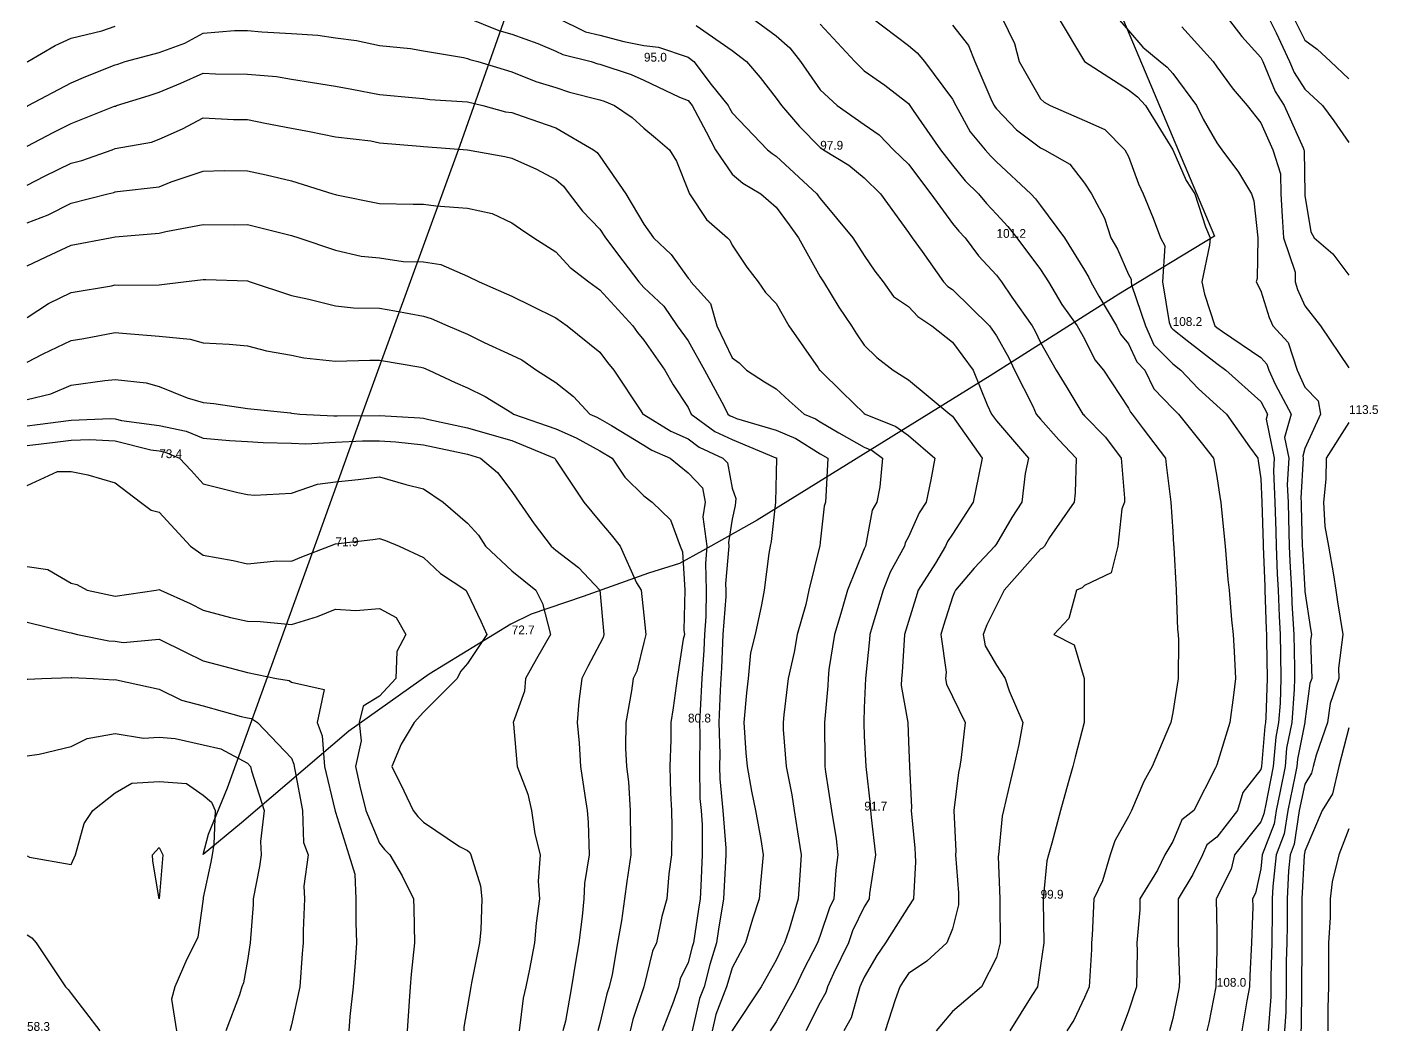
# Model space of a CAD drawing. Extents: x 0 to 153, y 0 to 186.
# Drawn here: x 0 to 153.3, y 0 to 113.9 of the extents above; entities that cross this region are included whole.
import ezdxf

# ---------------------------------------------------------------- set-up
doc = ezdxf.new("R2010")
doc.units = 0
for name, color, linetype in [('CONTOURS_MAJEURES', 3, 'CONTINUOUS'), ('CONTOURS_MINEURES', 8, 'CONTINUOUS'), ('PARCELLE', 4, 'CONTINUOUS'), ('POINTS_COTES', 7, 'CONTINUOUS')]:
    doc.layers.add(name, color=color, linetype=linetype)

msp = doc.modelspace()

# ---------------------------------------------------------------- linework, layer by layer
at = {"layer": 'CONTOURS_MAJEURES'}
for points in [[(82.155, 115.004), (85.001, 112.93), (86.548, 111.545), (87.751, 109.996), (90.002, 106.784), (91.909, 105), (95.002, 102.879), (96.698, 101.697), (98.325, 100.003), (100.003, 98.345), (102.541, 94.996), (105.004, 91.619), (105.743, 90.738), (106.437, 89.999), (107.958, 87.955), (110.004, 85.763), (110.578, 85.003), (111.726, 83.279), (114.066, 79.996), (114.404, 79.395), (115.005, 78.128), (116.793, 74.999), (117.999, 73.001), (119.808, 70.003), (119.896, 69.904), (119.995, 69.799), (122.359, 67.363), (124.141, 64.995), (124.528, 60.466), (124.515, 59.999), (124.236, 59.241), (123.765, 55.002), (123.001, 51.992), (119.995, 50.557), (119.725, 50.266), (119.087, 49.995), (118.213, 46.783), (116.513, 44.999), (118.816, 43.818), (119.944, 40.002), (119.959, 39.966), (119.959, 34.995), (118.934, 31.061), (118.666, 29.998), (118.148, 28.15), (117.25, 25.002), (116.3, 21.294), (115.909, 19.994), (115.718, 19.281), (115.295, 14.998), (115.282, 14.72), (115.359, 10.002), (115.005, 7.404), (114.668, 5.005), (114.005, 4.004), (111.514, -0.002)], [(117.008, 115.004), (119.995, 109.996), (124.995, 106.786), (125.989, 105.992), (126.899, 105), (129.996, 100.003), (131.511, 96.513), (132.496, 94.996), (133.735, 91.26), (134.247, 89.999), (134.168, 89.172), (133.297, 85.003), (133.608, 83.612), (134.786, 79.996), (134.997, 79.832), (135.632, 79.361), (139.997, 76.401), (140.668, 75.669), (140.89, 74.999), (141.606, 73.392), (143.443, 70.003), (142.675, 67.322), (143.167, 64.995), (142.995, 62.001), (143.084, 59.999), (143.142, 58.144), (143.22, 55.002), (143.284, 53.286), (143.482, 49.995), (143.529, 48.527), (143.76, 44.999), (143.813, 41.186), (143.831, 40.002), (143.792, 38.795), (143.504, 34.995), (142.922, 32.072), (142.749, 29.998), (142.192, 27.195), (141.726, 25.002), (141.502, 23.496), (140.164, 19.994), (139.997, 18.405), (139.381, 15.614), (139.067, 14.998), (139.083, 14.084), (138.923, 10.002), (138.733, 6.268), (138.704, 5.005), (138.416, 3.421), (137.846, -0.002)], [(143.716, 115.004), (144.998, 112.443), (146.394, 111.394), (147.884, 109.996), (149.999, 108.041)], [(0.001, 100.389), (3.031, 101.972), (5.001, 102.961), (9.927, 104.925), (10.002, 104.951), (10.043, 104.959), (10.153, 105), (13.86, 106.142), (15.003, 106.522), (17.436, 107.565), (20.003, 108.681), (21.378, 108.622), (25.004, 108.586), (28.3, 108.293), (30.005, 108.024), (32.378, 107.624), (35.005, 107.229), (36.871, 106.868), (39.995, 106.262), (44.108, 105.887), (44.996, 105.81), (45.693, 105.697), (49.996, 105.42), (51.731, 105), (54.307, 104.311), (54.997, 104.212), (56.182, 103.815), (59.998, 102.489), (64.29, 100.003), (64.675, 99.68), (64.998, 99.25), (67.943, 94.996), (69.999, 91.545), (71.086, 89.999), (73.105, 88.106), (75, 85.426), (75.226, 85.229), (75.322, 85.003), (77.534, 82.533), (78.253, 79.996), (80, 76.395), (80.808, 75.806), (81.632, 74.999), (83.673, 73.672), (85.001, 72.853), (86.482, 71.483), (88.197, 70.003), (89.468, 69.469), (90.002, 69.132), (92.126, 67.876), (95.002, 66.233), (95.883, 65.877), (97.086, 64.995), (96.752, 61.748), (96.41, 59.999), (95.913, 59.089), (95.135, 55.002), (95.087, 54.917), (95.002, 54.696), (93.085, 49.995), (92.358, 47.353), (91.635, 44.999), (90.997, 40.997), (90.892, 40.002), (90.859, 39.144), (90.47, 34.995), (90.511, 30.507), (90.534, 29.998), (90.601, 29.4), (91.279, 25.002), (91.813, 21.808), (92.01, 19.994), (91.76, 18.237), (91.558, 14.998), (91.046, 13.954), (90.002, 10.834), (89.702, 10.002), (88.092, 6.913), (87.203, 5.005), (85.001, 1.038), (84.308, -0.002)], [(0.001, 75.877), (1.819, 76.816), (5.001, 78.348), (6.433, 78.565), (10.002, 79.262), (10.835, 79.163), (15.003, 78.854), (18.519, 78.512), (20.003, 78.071), (22.939, 77.933), (25.004, 77.728), (27.192, 77.185), (30.005, 76.676), (31.401, 76.395), (35.005, 76.017), (38.883, 76.113), (39.995, 76.1), (44.674, 75.32), (44.996, 75.262), (45.588, 74.999), (48.571, 73.575), (49.996, 72.958), (51.976, 71.981), (54.997, 70.134), (55.189, 70.003), (59.998, 68.311), (62.298, 67.299), (64.998, 65.815), (66.405, 64.995), (67.829, 62.827), (69.999, 60.707), (70.921, 59.999), (72.999, 58), (74.117, 55.002), (74.369, 54.371), (74.651, 49.995), (74.538, 45.459), (74.585, 44.999), (74.46, 44.459), (73.774, 40.002), (73.326, 36.671), (73.054, 34.995), (73.034, 33.031), (72.946, 29.998), (73.019, 26.981), (73.13, 25.002), (73.148, 23.147), (73.133, 19.994), (72.81, 17.807), (72.612, 14.998), (72.015, 12.984), (71.418, 10.002), (70.961, 9.04), (69.999, 5.005), (68.723, 1.275), (68.423, -0.002)], [(0.001, 52.688), (2.368, 52.365), (5.001, 50.794), (5.665, 50.66), (6.831, 49.995), (10.002, 49.315), (14.645, 49.995), (15.003, 50.075), (15.129, 49.995), (18.511, 48.504), (20.003, 47.732), (23.108, 46.892), (25.004, 46.476), (26.464, 46.457), (30.005, 46.12), (32.974, 47.028), (35.005, 47.843), (37.305, 47.692), (39.995, 47.92), (41.901, 46.903), (42.995, 44.999), (41.956, 43.04), (41.83, 40.002), (39.995, 37.973), (38.157, 36.84), (37.702, 34.995), (37.931, 32.928), (37.256, 29.998), (37.782, 27.782), (38.454, 25.002), (39.995, 21.299), (40.578, 20.578), (41.169, 19.994), (42.579, 17.58), (43.853, 14.998), (43.9, 13.903), (43.954, 10.002), (43.58, 6.419), (43.475, 5.005), (43.365, 3.372), (43.137, -0.002)], [(14.233, 19.994), (15.003, 20.819), (15.398, 19.994), (15.003, 14.998), (14.258, 19.25), (14.233, 19.994)], [(0.001, 10.914), (0.56, 10.56), (1.045, 10.002), (3.066, 6.939), (4.356, 5.005), (4.677, 4.68), (5.001, 4.254), (8.271, -0.002)]]:
    msp.add_lwpolyline(points, dxfattribs=at)
at = {"layer": 'CONTOURS_MINEURES'}
for points in [[(60.076, 115.004), (63.383, 113.386), (64.998, 112.984), (67.728, 112.27), (69.999, 111.823), (71.65, 111.649), (75, 110.488), (75.661, 109.996), (77.614, 107.384), (79.57, 105), (79.72, 104.719), (80, 104.193), (84.008, 100.003), (84.551, 99.553), (85.001, 99.284), (89.602, 94.996), (89.771, 94.766), (90.002, 94.445), (93.695, 89.999), (95.002, 87.981), (96.206, 86.206), (97.14, 85.003), (98.336, 83.334), (100.003, 82.217), (101.074, 81.069), (102.673, 79.996), (105.004, 78.151), (107.342, 74.999), (108.954, 71.052), (109.433, 70.003), (110.004, 69.235), (113.617, 64.995), (113.273, 63.265), (112.895, 59.999), (111.729, 58.276), (110.004, 55.285), (109.83, 55.002), (107.481, 52.521), (105.335, 49.995), (105.225, 49.774), (105.004, 49.206), (103.997, 46.004), (103.681, 44.999), (104.282, 40.723), (104.222, 40.002), (104.343, 39.34), (105.004, 37.944), (106.437, 34.995), (106.011, 31.005), (105.832, 29.998), (105.675, 29.327), (105.17, 25.002), (105.4, 20.392), (105.366, 19.994), (105.679, 15.673), (105.705, 14.998), (105.708, 14.294), (105.004, 11.591), (104.367, 10.002), (102.099, 7.907), (100.003, 6.501), (99.396, 5.611), (99.045, 5.005), (98.517, 3.518), (97.357, -0.002)], [(82.155, 115.004), (85.001, 112.93), (86.548, 111.545), (87.751, 109.996), (90.002, 106.784), (91.909, 105), (95.002, 102.879), (96.698, 101.697), (98.325, 100.003), (100.003, 98.345), (102.541, 94.996), (105.004, 91.619), (105.743, 90.738), (106.437, 89.999), (107.958, 87.955), (110.004, 85.763), (110.578, 85.003), (111.726, 83.279), (114.066, 79.996), (114.404, 79.395), (115.005, 78.128), (116.793, 74.999), (117.999, 73.001), (119.808, 70.003), (119.896, 69.904), (119.995, 69.799), (122.359, 67.363), (124.141, 64.995), (124.528, 60.466), (124.515, 59.999), (124.236, 59.241), (123.765, 55.002), (123.001, 51.992), (119.995, 50.557), (119.725, 50.266), (119.087, 49.995), (118.213, 46.783), (116.513, 44.999), (118.816, 43.818), (119.944, 40.002), (119.959, 39.966), (119.959, 34.995), (118.934, 31.061), (118.666, 29.998), (118.148, 28.15), (117.25, 25.002), (116.3, 21.294), (115.909, 19.994), (115.718, 19.281), (115.295, 14.998), (115.282, 14.72), (115.359, 10.002), (115.005, 7.404), (114.668, 5.005), (114.005, 4.004), (111.514, -0.002)], [(95.821, 115.004), (100.003, 111.808), (100.996, 110.99), (101.824, 109.996), (105.004, 105.751), (105.375, 105), (107.026, 102.024), (108.735, 100.003), (109.306, 99.304), (110.004, 98.625), (113.89, 94.996), (114.427, 94.418), (115.005, 93.666), (117.727, 89.999), (119.995, 86.338), (120.495, 85.503), (120.716, 85.003), (121.627, 83.369), (123.61, 79.996), (124.065, 79.066), (124.995, 77.972), (125.913, 75.916), (126.817, 74.999), (127.838, 72.843), (129.996, 70.641), (130.306, 70.313), (130.648, 70.003), (133.24, 66.755), (134.638, 64.995), (134.997, 62.9), (135.385, 60.387), (135.442, 59.999), (135.494, 59.502), (135.942, 55.002), (136.241, 51.241), (136.403, 49.995), (136.664, 46.664), (136.852, 44.999), (136.957, 43.04), (137.105, 40.002), (136.89, 38.106), (136.48, 34.995), (134.997, 30.177), (134.946, 30.049), (134.927, 29.998), (134.863, 29.865), (132.398, 25.002), (131.03, 23.966), (129.996, 21.487), (129.11, 19.994), (128.254, 18.254), (126.262, 14.998), (126.256, 13.738), (125.92, 10.002), (125.956, 9.042), (125.895, 5.005), (124.995, 2.232), (124.137, -0.002)], [(110.625, 115.004), (112.055, 112.049), (112.583, 109.996), (115.005, 105.779), (115.396, 105.391), (116.092, 105), (119.995, 103.307), (122.283, 102.29), (124.572, 100.003), (124.995, 99.216), (126.135, 96.137), (126.644, 94.996), (127.779, 92.215), (128.597, 89.999), (129.102, 89.107), (128.853, 85.003), (129.611, 80.381), (129.742, 79.996), (129.82, 79.82), (129.996, 79.642), (131.633, 78.36), (134.997, 75.754), (136.013, 74.999), (139.997, 71.413), (140.762, 70.003), (140.591, 69.408), (141.525, 64.995), (141.442, 63.552), (141.6, 59.999), (141.703, 56.706), (141.745, 55.002), (141.861, 51.861), (141.973, 49.995), (142.066, 47.066), (142.202, 44.999), (142.233, 42.765), (142.276, 40.002), (142.184, 37.185), (142.018, 34.995), (141.683, 33.311), (141.407, 29.998), (140.517, 25.521), (140.406, 25.002), (140.353, 24.645), (139.997, 23.714), (137.004, 19.994), (136.641, 18.352), (134.997, 15.12), (134.956, 15.038), (134.932, 14.998), (134.997, 11.251), (135.017, 10.022), (135.016, 10.002), (135.015, 9.983), (134.997, 9.169), (134.893, 5.005), (134.08, 0.916), (133.888, -0.002)], [(117.008, 115.004), (119.995, 109.996), (124.995, 106.786), (125.989, 105.992), (126.899, 105), (129.996, 100.003), (131.511, 96.513), (132.496, 94.996), (133.735, 91.26), (134.247, 89.999), (134.168, 89.172), (133.297, 85.003), (133.608, 83.612), (134.786, 79.996), (134.997, 79.832), (135.632, 79.361), (139.997, 76.401), (140.668, 75.669), (140.89, 74.999), (141.606, 73.392), (143.443, 70.003), (142.675, 67.322), (143.167, 64.995), (142.995, 62.001), (143.084, 59.999), (143.142, 58.144), (143.22, 55.002), (143.284, 53.286), (143.482, 49.995), (143.529, 48.527), (143.76, 44.999), (143.813, 41.186), (143.831, 40.002), (143.792, 38.795), (143.504, 34.995), (142.922, 32.072), (142.749, 29.998), (142.192, 27.195), (141.726, 25.002), (141.502, 23.496), (140.164, 19.994), (139.997, 18.405), (139.381, 15.614), (139.067, 14.998), (139.083, 14.084), (138.923, 10.002), (138.733, 6.268), (138.704, 5.005), (138.416, 3.421), (137.846, -0.002)], [(123.704, 115.004), (124.995, 113.535), (126.616, 111.619), (128.556, 109.996), (129.356, 109.357), (129.996, 108.659), (132.705, 105), (133.469, 103.473), (134.997, 100.772), (135.572, 100.003), (137.466, 97.469), (138.945, 94.996), (139.217, 94.216), (139.648, 89.999), (139.598, 85.402), (139.48, 85.003), (139.997, 83.988), (140.943, 80.943), (141.376, 79.996), (143.108, 78.107), (144.137, 74.999), (144.998, 73.066), (146.498, 71.502), (146.756, 70.003), (144.998, 66.072), (144.758, 65.235), (144.809, 64.995), (144.548, 60.449), (144.568, 59.999), (144.581, 59.582), (144.696, 55.002), (144.706, 54.71), (144.99, 49.995), (144.991, 49.988), (144.998, 49.876), (145.625, 45.625), (145.728, 44.999), (145.649, 44.348), (145.77, 40.002), (145.568, 39.432), (144.998, 35.093), (144.991, 34.995), (144.161, 30.834), (144.092, 29.998), (143.867, 28.869), (143.045, 25.002), (142.65, 22.346), (141.752, 19.994), (141.372, 16.371), (141.3, 14.998), (141.296, 13.701), (141.233, 10.002), (141.147, 6.154), (141.145, 5.005), (141.132, 3.87), (140.823, -0.002)], [(136.178, 115.004), (137.852, 112.855), (139.997, 110.454), (140.211, 109.996), (141.614, 106.615), (142.657, 105), (144.806, 100.195), (144.892, 100.003), (144.918, 99.923), (144.984, 94.996), (144.985, 94.983), (144.998, 94.788), (145.683, 90.683), (146.063, 89.999), (148.167, 88.169), (149.999, 85.753)], [(140.866, 115.004), (141.74, 113.258), (143.26, 109.996), (143.769, 108.769), (144.998, 106.867), (146.998, 105), (148.275, 103.278), (149.999, 100.822)], [(143.716, 115.004), (144.998, 112.443), (146.394, 111.394), (147.884, 109.996), (149.999, 108.041)], [(0.001, 109.946), (0.099, 109.996), (3.183, 111.817), (5.001, 112.646), (8.474, 113.474), (10.002, 114.037)], [(0.001, 104.932), (0.045, 104.955), (0.135, 105), (5.001, 107.606), (6.679, 108.319), (10.002, 109.623), (10.288, 109.711), (11.145, 109.996), (15.003, 111.044), (17.926, 112.077), (20.003, 113.209), (23.54, 113.538), (25.004, 113.524), (26.626, 113.38), (30.005, 113.206), (32.995, 112.991), (35.005, 112.68), (37.378, 112.377), (39.995, 111.814), (43.515, 111.479), (44.996, 111.214), (49.512, 110.481), (49.996, 110.342), (50.242, 110.242), (51.15, 109.996), (54.997, 108.85), (57.742, 107.743), (59.998, 107.05), (61.541, 106.542), (64.998, 105.665), (65.5, 105.501), (66.649, 105), (68.659, 103.661), (69.999, 102.444), (71.327, 101.33), (72.882, 100.003), (73.694, 98.696), (75, 95.389), (75.152, 94.996), (77.1, 92.098), (79.466, 89.999), (79.751, 89.751), (80, 89.167), (81.667, 86.669), (82.958, 85.003), (83.798, 83.799), (85.001, 82.532), (86.446, 79.996), (89.758, 75.243), (89.929, 74.999), (89.967, 74.964), (90.002, 74.934), (92.502, 72.501), (95.002, 70.07), (95.097, 70.003), (98.593, 68.591), (100.003, 67.558), (102.998, 64.995), (102.537, 62.531), (102.019, 59.999), (101.217, 58.786), (100.003, 56.054), (99.631, 55.374), (99.56, 55.002), (97.929, 52.072), (97.129, 49.995), (95.878, 45.874), (95.615, 44.999), (95.579, 44.423), (95.125, 40.002), (95.002, 36.664), (94.941, 35.056), (94.935, 34.995), (94.936, 34.928), (95.002, 33.496), (95.175, 29.998), (95.685, 25.684), (95.713, 25.002), (95.785, 24.218), (96.275, 19.994), (95.608, 15.603), (95.574, 14.998), (95.002, 14.086), (93.657, 11.345), (93.208, 10.002), (91.522, 6.524), (90.829, 5.005), (90.648, 4.358), (90.002, 3.231), (88.361, -0.002)], [(49.996, 114.957), (53.521, 113.526), (54.997, 113.126), (57.958, 112.039), (59.998, 111.19), (60.799, 110.798), (64.024, 109.996), (64.757, 109.755), (64.998, 109.694), (68.54, 108.538), (69.999, 107.902), (74.033, 105.965), (75, 105.574), (75.471, 105), (77.045, 102.047), (78.135, 100.003), (80, 97.225), (81.217, 96.214), (83.26, 94.996), (85.001, 93.485), (86.481, 91.479), (87.544, 89.999), (90.002, 85.564), (90.363, 85.003), (92.124, 82.121), (93.564, 79.996), (94.127, 79.121), (95.002, 77.81), (96.416, 76.412), (98.295, 74.999), (100.003, 73.871), (104.709, 70.003), (105.004, 69.777), (108.364, 64.995), (107.951, 62.944), (107.358, 59.999), (105.004, 56.384), (104.453, 55.552), (104.209, 55.002), (103.071, 53.068), (101.119, 49.995), (100.852, 49.147), (100.003, 46.445), (99.568, 44.999), (99.296, 40.708), (99.224, 40.002), (99.194, 39.192), (99.928, 34.995), (100.003, 32.853), (100.116, 29.998), (100.352, 25.351), (100.317, 25.002), (100.73, 20.722), (100.76, 19.994), (100.816, 19.182), (100.576, 14.998), (100.003, 14.126), (97.415, 10.002), (96.437, 8.568), (95.002, 6.093), (94.506, 5.005), (93.522, 1.48), (92.672, -0.002)], [(75.916, 114.086), (80, 111.248), (81.634, 109.996), (83.197, 108.194), (85.001, 105.86), (85.598, 105), (87.638, 102.639), (90.002, 100.249), (90.369, 100.003), (93.242, 98.241), (95.002, 96.802), (96.829, 94.996), (100.003, 90.618), (100.422, 89.999), (101.559, 88.445), (103.984, 85.003), (104.476, 84.475), (105.004, 84.121), (109.219, 79.996), (110.004, 78.871), (111.401, 76.395), (112.062, 74.999), (114.12, 70.887), (114.492, 70.003), (115.005, 69.403), (117.077, 67.075), (119.035, 64.995), (118.927, 61.068), (118.8, 59.999), (116.003, 56.002), (115.439, 55.002), (115.23, 54.777), (115.005, 54.681), (110.88, 49.995), (110.004, 48.274), (108.915, 46.086), (108.491, 44.999), (108.716, 43.711), (110.004, 41.489), (110.981, 40.002), (111.425, 38.58), (112.985, 34.995), (112.524, 32.516), (111.98, 29.998), (111.596, 28.407), (110.802, 25.002), (110.658, 24.348), (110.225, 19.994), (110.206, 19.793), (110.393, 14.998), (110.398, 14.604), (110.421, 10.002), (110.004, 8.336), (108.321, 5.005), (106.533, 3.473), (105.004, 2.209), (103.163, -0.002)], [(90.002, 114.252), (93.917, 109.996), (95.002, 108.966), (97.337, 107.333), (100.003, 105.23), (100.187, 105), (100.559, 104.445), (103.644, 100.003), (105.004, 98.229), (106.457, 96.451), (107.952, 94.996), (108.888, 93.88), (110.004, 92.692), (111.301, 91.295), (112.297, 89.999), (115.005, 86.399), (115.921, 85.003), (117.432, 82.431), (119.142, 79.996), (119.995, 78.536), (121.158, 76.161), (122.146, 74.999), (124.995, 70.658), (125.206, 70.213), (125.412, 70.003), (126.662, 68.334), (129.188, 64.995), (129.252, 64.252), (129.787, 59.999), (129.996, 56.668), (130.104, 55.11), (130.117, 55.002), (130.129, 54.869), (130.376, 49.995), (130.545, 45.547), (130.6, 44.999), (130.639, 44.356), (130.608, 40.002), (129.996, 36.133), (129.769, 34.995), (129.644, 34.643), (127.657, 29.998), (126.705, 28.29), (125.326, 25.002), (124.995, 24.309), (123.431, 21.561), (122.906, 19.994), (122.016, 17.018), (121.05, 14.998), (120.867, 10.873), (120.78, 10.002), (120.768, 9.229), (120.514, 5.005), (119.995, 3.801), (118.788, 1.209), (117.985, -0.002)], [(105.004, 114.129), (106.835, 111.83), (107.528, 109.996), (109.487, 105.517), (109.742, 105), (109.836, 104.831), (110.004, 104.632), (112.265, 102.262), (115.005, 100.213), (115.453, 100.003), (118.338, 98.341), (119.995, 96.213), (120.773, 94.996), (122.241, 92.244), (122.959, 89.999), (123.721, 88.726), (124.995, 85.845), (125.3, 85.307), (125.281, 85.003), (125.337, 84.661), (126.917, 79.996), (127.867, 77.868), (129.996, 75.707), (130.901, 74.999), (132.89, 72.895), (134.997, 70.987), (136.09, 70.003), (138.701, 66.294), (139.649, 64.995), (139.696, 64.694), (139.997, 62.664), (140.116, 59.999), (140.264, 55.268), (140.27, 55.002), (140.438, 50.437), (140.465, 49.995), (140.604, 45.605), (140.644, 44.999), (140.653, 44.343), (140.721, 40.002), (140.576, 35.574), (140.532, 34.995), (140.443, 34.549), (140.064, 29.998), (139.997, 29.661), (137.943, 27.054), (137.333, 25.002), (134.997, 21.987), (133.863, 21.129), (133.39, 19.994), (132.268, 17.725), (130.621, 14.998), (130.632, 14.363), (130.613, 10.002), (130.762, 5.771), (130.743, 5.005), (130.619, 4.381), (129.996, 1.4), (129.618, -0.002)], [(131.049, 113.949), (134.573, 109.996), (134.997, 109.406), (136.876, 106.878), (138.454, 105), (139.997, 103.033), (141.358, 100.003), (142.244, 97.245), (142.274, 94.996), (142.407, 92.408), (142.566, 89.999), (143.894, 86.106), (143.884, 85.003), (144.149, 84.152), (144.998, 82.295), (146.784, 79.996), (149.999, 75.234)], [(0.001, 100.389), (3.031, 101.972), (5.001, 102.961), (9.927, 104.925), (10.002, 104.951), (10.043, 104.959), (10.153, 105), (13.86, 106.142), (15.003, 106.522), (17.436, 107.565), (20.003, 108.681), (21.378, 108.622), (25.004, 108.586), (28.3, 108.293), (30.005, 108.024), (32.378, 107.624), (35.005, 107.229), (36.871, 106.868), (39.995, 106.262), (44.108, 105.887), (44.996, 105.81), (45.693, 105.697), (49.996, 105.42), (51.731, 105), (54.307, 104.311), (54.997, 104.212), (56.182, 103.815), (59.998, 102.489), (64.29, 100.003), (64.675, 99.68), (64.998, 99.25), (67.943, 94.996), (69.999, 91.545), (71.086, 89.999), (73.105, 88.106), (75, 85.426), (75.226, 85.229), (75.322, 85.003), (77.534, 82.533), (78.253, 79.996), (80, 76.395), (80.808, 75.806), (81.632, 74.999), (83.673, 73.672), (85.001, 72.853), (86.482, 71.483), (88.197, 70.003), (89.468, 69.469), (90.002, 69.132), (92.126, 67.876), (95.002, 66.233), (95.883, 65.877), (97.086, 64.995), (96.752, 61.748), (96.41, 59.999), (95.913, 59.089), (95.135, 55.002), (95.087, 54.917), (95.002, 54.696), (93.085, 49.995), (92.358, 47.353), (91.635, 44.999), (90.997, 40.997), (90.892, 40.002), (90.859, 39.144), (90.47, 34.995), (90.511, 30.507), (90.534, 29.998), (90.601, 29.4), (91.279, 25.002), (91.813, 21.808), (92.01, 19.994), (91.76, 18.237), (91.558, 14.998), (91.046, 13.954), (90.002, 10.834), (89.702, 10.002), (88.092, 6.913), (87.203, 5.005), (85.001, 1.038), (84.308, -0.002)], [(0.001, 95.984), (1.992, 96.99), (5.001, 98.47), (6.229, 98.774), (9.659, 100.003), (10.002, 100.124), (14.142, 100.863), (15.003, 101.182), (17.649, 102.356), (20.003, 103.623), (23.441, 103.438), (25.004, 103.42), (27.011, 102.994), (30.005, 102.457), (32.065, 102.062), (35.005, 101.478), (39.004, 100.996), (39.995, 100.799), (44.604, 100.395), (44.996, 100.358), (49.996, 100.003), (54.209, 99.214), (54.997, 99.054), (57.803, 97.805), (59.998, 96.607), (60.872, 95.872), (61.531, 94.996), (63.036, 93.035), (64.998, 90.968), (65.639, 89.999), (67.603, 87.397), (69.409, 85.003), (69.999, 84.363), (72.262, 82.261), (73.774, 79.996), (75, 78.308), (76.859, 74.999), (79.065, 70.937), (79.521, 70.003), (79.797, 69.799), (80, 69.704), (80.511, 69.491), (85.001, 68.186), (87.246, 67.243), (90.002, 65.503), (90.861, 64.995), (90.647, 60.644), (90.586, 59.999), (90.469, 59.532), (90.002, 55.457), (89.944, 55.002), (89.936, 54.937), (88.714, 49.995), (88.386, 48.381), (87.402, 44.999), (87.042, 42.959), (86.361, 40.002), (85.886, 35.881), (85.799, 34.995), (85.807, 34.19), (86.153, 29.998), (86.771, 26.771), (87.03, 25.002), (87.414, 22.585), (87.853, 19.994), (87.69, 17.685), (87.512, 14.998), (86.492, 11.492), (85.956, 10.002), (85.629, 9.374), (85.001, 8.026), (83.298, 5.005), (80, 0.031), (79.991, 0.007), (79.989, -0.002)], [(0.001, 91.714), (2.393, 92.606), (5.001, 93.927), (9.184, 94.996), (9.839, 95.159), (10.002, 95.217), (10.271, 95.266), (15.003, 95.772), (16.345, 96.34), (20.003, 97.576), (22.369, 97.635), (25.004, 97.603), (27.14, 97.135), (30.005, 96.465), (34.717, 94.996), (35.005, 94.902), (35.128, 94.873), (39.995, 93.911), (43.834, 93.835), (44.996, 93.828), (46.381, 93.612), (49.996, 93.378), (52.761, 92.762), (54.997, 91.694), (56.008, 91.009), (57.497, 89.999), (59.998, 88.415), (61.62, 86.624), (63.748, 85.003), (64.998, 84.093), (68.727, 79.996), (69.268, 79.265), (69.999, 78.38), (72.368, 74.999), (73.31, 73.311), (75, 70.729), (75.354, 70.003), (78.027, 68.026), (80, 67.102), (84.956, 65.04), (85.001, 65.027), (85.023, 65.018), (85.058, 64.995), (85.056, 64.94), (85.001, 63.33), (84.911, 59.999), (84.45, 55.553), (84.319, 55.002), (84.173, 54.173), (83.657, 49.995), (83.345, 48.341), (82.631, 44.999), (82.087, 42.913), (81.81, 40.002), (81.627, 38.374), (81.328, 34.995), (81.571, 31.567), (81.705, 29.998), (82.216, 27.216), (82.66, 25.002), (83.269, 21.729), (83.51, 19.994), (83.245, 16.752), (83.092, 14.998), (82.311, 12.689), (81.535, 10.002), (80, 7.134), (79.505, 5.5), (79.377, 5.005), (78.156, 1.845), (77.731, -0.002)], [(0.001, 86.82), (2.157, 87.845), (5.001, 89.176), (9.43, 89.999), (10.002, 90.102), (14.529, 90.473), (15.003, 90.523), (15.738, 90.734), (20.003, 91.504), (23.54, 91.462), (25.004, 91.498), (26.21, 91.205), (30.005, 90.281), (30.854, 89.999), (35.005, 88.617), (37.933, 87.935), (39.995, 87.739), (42.695, 87.301), (44.996, 87.286), (46.967, 86.973), (49.996, 85.658), (51.287, 85.003), (54.997, 83.381), (57.261, 82.263), (59.998, 80.912), (61.298, 79.996), (64.998, 77.038), (65.866, 75.866), (66.582, 74.999), (69.635, 70.366), (69.884, 70.003), (69.999, 69.933), (73.044, 68.045), (75, 67.183), (76.256, 66.254), (78.945, 64.995), (79.463, 64.459), (80, 61.605), (80.417, 60.415), (80.406, 59.999), (80.368, 59.632), (80, 58.085), (79.58, 55.422), (79.64, 55.002), (79.268, 50.728), (79.289, 49.995), (79.281, 49.276), (78.969, 44.999), (78.803, 41.199), (78.721, 40.002), (78.64, 38.64), (78.482, 34.995), (78.607, 31.391), (78.588, 29.998), (78.604, 28.603), (78.97, 25.002), (79.278, 20.717), (79.276, 19.994), (79.248, 19.243), (79.045, 14.998), (78.474, 11.527), (78.237, 10.002), (77.485, 7.519), (76.832, 5.005), (76.321, 3.682), (75.474, -0.002)], [(0.001, 80.948), (2.454, 82.546), (5.001, 83.807), (9.569, 84.569), (10.002, 84.653), (10.378, 84.627), (15.003, 84.681), (17.753, 85.003), (20.003, 85.286), (20.283, 85.282), (25.004, 85.1), (25.31, 85.003), (30.005, 83.436), (31.971, 83.034), (35.005, 82.275), (37.053, 82.051), (39.995, 82.016), (41.72, 81.723), (44.996, 81.122), (45.852, 80.853), (47.75, 79.996), (49.996, 79.051), (51.864, 78.129), (54.997, 76.665), (56.148, 76.149), (57.823, 74.999), (59.998, 73.572), (62.006, 72.009), (63.844, 70.003), (64.646, 69.65), (64.998, 69.457), (66.303, 68.696), (69.999, 66.468), (70.907, 65.905), (72.971, 64.995), (75, 63.33), (76.638, 61.636), (76.946, 59.999), (76.681, 58.319), (77.152, 55.002), (76.979, 53.02), (77.067, 49.995), (77.034, 47.031), (76.885, 44.999), (76.806, 43.194), (76.588, 40.002), (76.372, 36.369), (76.312, 34.995), (76.359, 33.636), (76.31, 29.998), (76.351, 26.352), (76.489, 25.002), (76.604, 23.395), (76.595, 19.994), (76.462, 16.459), (76.392, 14.998), (76.196, 13.803), (75.605, 10.002), (75.464, 9.537), (75, 7.748), (74.116, 5.888), (73.906, 5.005), (73.343, 3.346), (72.084, -0.002)], [(0.001, 75.877), (1.819, 76.816), (5.001, 78.348), (6.433, 78.565), (10.002, 79.262), (10.835, 79.163), (15.003, 78.854), (18.519, 78.512), (20.003, 78.071), (22.939, 77.933), (25.004, 77.728), (27.192, 77.185), (30.005, 76.676), (31.401, 76.395), (35.005, 76.017), (38.883, 76.113), (39.995, 76.1), (44.674, 75.32), (44.996, 75.262), (45.588, 74.999), (48.571, 73.575), (49.996, 72.958), (51.976, 71.981), (54.997, 70.134), (55.189, 70.003), (59.998, 68.311), (62.298, 67.299), (64.998, 65.815), (66.405, 64.995), (67.829, 62.827), (69.999, 60.707), (70.921, 59.999), (72.999, 58), (74.117, 55.002), (74.369, 54.371), (74.651, 49.995), (74.538, 45.459), (74.585, 44.999), (74.46, 44.459), (73.774, 40.002), (73.326, 36.671), (73.054, 34.995), (73.034, 33.031), (72.946, 29.998), (73.019, 26.981), (73.13, 25.002), (73.148, 23.147), (73.133, 19.994), (72.81, 17.807), (72.612, 14.998), (72.015, 12.984), (71.418, 10.002), (70.961, 9.04), (69.999, 5.005), (68.723, 1.275), (68.423, -0.002)], [(0.001, 71.641), (2.707, 72.295), (5.001, 73.294), (8.82, 73.819), (10.002, 73.92), (13.532, 73.53), (15.003, 73.133), (18.158, 71.846), (20.003, 71.294), (21.184, 71.182), (25.004, 70.641), (29.885, 70.122), (30.005, 70.101), (30.942, 70.003), (34.799, 69.796), (35.005, 69.807), (35.191, 69.816), (39.995, 69.844), (44.561, 69.567), (44.996, 69.522), (45.609, 69.389), (49.996, 68.449), (52.216, 67.78), (54.997, 66.983), (59.847, 64.995), (59.91, 64.907), (59.998, 64.776), (63.173, 59.999), (64.998, 57.788), (66.289, 56.293), (67.298, 55.002), (69.144, 50.852), (69.694, 49.995), (69.999, 47.171), (70.217, 44.999), (69.999, 44.056), (69.178, 40.822), (68.77, 40.002), (68.584, 38.586), (67.945, 34.995), (67.913, 32.082), (68.019, 29.998), (68.258, 28.259), (68.442, 25.002), (68.475, 21.521), (68.51, 19.994), (68.055, 16.94), (67.787, 14.998), (67.472, 12.474), (67.016, 10.002), (66.397, 6.403), (66.061, 5.005), (65.79, 4.212), (64.998, 0.845), (64.78, -0.002)], [(0.001, 68.664), (1.198, 68.803), (5.001, 69.312), (9.484, 69.484), (10.002, 69.457), (10.731, 69.273), (15.003, 68.697), (18.074, 68.071), (20.003, 67.244), (22.993, 67.009), (25.004, 66.871), (26.785, 66.779), (30.005, 66.704), (31.624, 66.617), (35.005, 66.8), (38.051, 66.947), (39.995, 66.958), (41.843, 66.846), (44.996, 66.514), (49.441, 65.552), (49.996, 65.433), (51.447, 64.995), (53.368, 63.368), (54.997, 61.221), (55.504, 60.505), (55.843, 59.999), (57.53, 57.533), (59.459, 55.002), (59.998, 54.562), (62.569, 52.57), (64.998, 49.995), (65.453, 44.999), (65.361, 44.636), (64.998, 43.907), (63.644, 41.356), (62.962, 40.002), (62.603, 37.393), (62.442, 34.995), (62.665, 32.663), (62.809, 29.998), (63.289, 26.71), (63.547, 25.002), (63.675, 23.676), (63.767, 19.994), (63.273, 16.722), (63.186, 14.998), (62.983, 12.984), (62.621, 10.002), (62.222, 7.779), (61.782, 5.005), (61.094, 1.096), (60.811, -0.002)], [(149.999, 69.036), (147.423, 64.995), (147.377, 62.618), (147.105, 59.999), (147.244, 57.247), (147.693, 55.002), (148.243, 51.753), (148.49, 49.995), (148.683, 48.681), (149.287, 44.999), (148.824, 41.176), (148.857, 40.002), (147.846, 37.151), (147.563, 34.995), (146.278, 31.277), (145.946, 29.998), (145.763, 29.234), (144.998, 27.981), (144.365, 25.002), (143.798, 21.196), (143.339, 19.994), (143.145, 18.143), (142.981, 14.998), (142.971, 12.027), (142.936, 10.002), (142.89, 7.895), (142.885, 5.005), (142.85, 2.149), (142.679, -0.002)], [(0.001, 66.434), (3.195, 66.804), (5.001, 67.046), (7.131, 67.128), (10.002, 66.978), (14.042, 65.957), (15.003, 65.827), (15.693, 65.687), (17.304, 64.995), (18.615, 63.609), (20.003, 62.066), (23.912, 61.09), (25.004, 60.862), (25.816, 60.81), (30.005, 61.014), (32.957, 62.046), (35.005, 62.295), (37.576, 62.573), (39.995, 62.864), (42.986, 62.007), (44.996, 61.512), (47.236, 59.999), (49.996, 57.613), (51.231, 56.236), (52.039, 55.002), (54.997, 52.217), (57.743, 49.995), (58.495, 48.493), (59.411, 44.999), (57.792, 42.206), (56.562, 40.002), (56.444, 38.554), (55.168, 34.995), (55.197, 34.795), (55.633, 29.998), (56.839, 26.843), (57.255, 25.002), (57.639, 22.356), (58.237, 19.994), (58.004, 16.99), (58.16, 14.998), (57.79, 12.208), (57.599, 10.002), (57.012, 7.018), (56.597, 5.005), (56.3, 3.701), (55.835, -0.002)], [(0.001, 61.884), (3.469, 63.464), (5.001, 63.464), (6.902, 63.097), (10.002, 62.18), (12.873, 59.999), (14.082, 59.08), (15.003, 58.85), (18.568, 55.002), (20.003, 53.994), (23.401, 53.398), (25.004, 53.013), (28.338, 53.333), (30.005, 53.308), (31.194, 53.812), (34.319, 55.002), (35.005, 55.254), (39.227, 55.771), (39.995, 55.871), (40.658, 55.665), (42.218, 55.002), (44.996, 53.729), (46.909, 51.911), (49.779, 49.995), (49.996, 49.662), (51.478, 46.479), (52.184, 44.999), (49.996, 41.707), (49.204, 40.794), (48.808, 40.002), (44.996, 36.185), (43.945, 34.995), (42.461, 32.53), (41.382, 29.998), (42.752, 27.244), (43.805, 25.002), (44.338, 24.343), (44.996, 23.694), (49.066, 20.926), (49.996, 20.466), (50.26, 20.258), (50.341, 19.994), (51.467, 16.468), (51.604, 14.998), (51.478, 11.482), (51.33, 10.002), (50.451, 5.459), (50.351, 5.005), (49.996, 2.802), (49.582, 0.413), (49.556, -0.002)], [(0.001, 52.688), (2.368, 52.365), (5.001, 50.794), (5.665, 50.66), (6.831, 49.995), (10.002, 49.315), (14.645, 49.995), (15.003, 50.075), (15.129, 49.995), (18.511, 48.504), (20.003, 47.732), (23.108, 46.892), (25.004, 46.476), (26.464, 46.457), (30.005, 46.12), (32.974, 47.028), (35.005, 47.843), (37.305, 47.692), (39.995, 47.92), (41.901, 46.903), (42.995, 44.999), (41.956, 43.04), (41.83, 40.002), (39.995, 37.973), (38.157, 36.84), (37.702, 34.995), (37.931, 32.928), (37.256, 29.998), (37.782, 27.782), (38.454, 25.002), (39.995, 21.299), (40.578, 20.578), (41.169, 19.994), (42.579, 17.58), (43.853, 14.998), (43.9, 13.903), (43.954, 10.002), (43.58, 6.419), (43.475, 5.005), (43.365, 3.372), (43.137, -0.002)], [(0.001, 46.374), (4.779, 45.221), (5.001, 45.156), (5.733, 44.999), (9.27, 44.267), (10.002, 44.242), (10.914, 44.088), (15.003, 44.459), (17.976, 42.974), (20.003, 41.978), (21.573, 41.571), (25.004, 40.655), (28.29, 40.002), (29.747, 39.744), (30.005, 39.576), (33.733, 38.729), (32.91, 34.995), (33.505, 33.496), (33.772, 29.998), (34.937, 25.07), (34.95, 25.002), (34.952, 24.948), (35.005, 24.804), (36.51, 19.994), (37.213, 17.784), (37.326, 14.998), (37.295, 12.294), (37.378, 10.002), (37.229, 7.775), (37.007, 5.005), (36.634, 1.632), (36.528, -0.002)], [(0.001, 39.917), (0.076, 39.926), (1.668, 40.002), (5.001, 40.103), (5.085, 40.086), (7.502, 40.002), (9.853, 39.853), (10.002, 39.88), (10.149, 39.855), (15.003, 38.772), (17.522, 37.518), (20.003, 36.873), (24.308, 35.691), (25.004, 35.526), (25.455, 35.446), (26.145, 34.995), (30.005, 30.964), (30.279, 30.272), (30.3, 29.998), (30.391, 29.612), (31.259, 25.002), (31.38, 21.372), (31.892, 19.994), (31.417, 16.409), (31.475, 14.998), (31.346, 11.342), (31.33, 10.002), (31.234, 8.773), (30.938, 5.005), (30.005, 0.693), (29.872, 0.13), (29.821, -0.002)], [(0.001, 31.214), (1.393, 31.389), (5.001, 32.284), (6.824, 33.173), (10.002, 33.761), (13.213, 33.207), (15.003, 33.313), (16.811, 33.188), (20.003, 32.476), (22.01, 32.004), (25.004, 30.361), (25.359, 29.998), (25.483, 29.519), (26.906, 25.002), (26.493, 21.486), (26.568, 19.994), (26.363, 18.636), (25.669, 14.998), (25.646, 14.356), (25.333, 10.002), (25.004, 7.966), (24.576, 5.433), (24.379, 5.005), (24.105, 4.105), (22.574, -0.002)], [(149.999, 34.377), (148.861, 29.998), (148.116, 26.883), (146.968, 25.002), (144.998, 20.393), (144.946, 20.046), (144.927, 19.994), (144.918, 19.915), (144.662, 14.998), (144.646, 10.353), (144.64, 10.002), (144.632, 9.636), (144.624, 5.005), (144.568, 0.428), (144.534, -0.002)], [(0.001, 19.867), (0.289, 19.706), (5.001, 18.884), (5.512, 19.994), (6.467, 23.534), (7.454, 25.002), (10.002, 27.023), (11.886, 28.116), (15.003, 28.307), (18.089, 28.086), (20.003, 26.749), (20.942, 25.94), (21.331, 25.002), (21.189, 21.182), (21.025, 19.994), (20.868, 19.131), (20.003, 15.13), (19.978, 14.998), (19.37, 10.634), (19.08, 10.002), (18.144, 8.144), (16.791, 5.005), (16.395, 3.611), (16.979, -0.002)], [(149.999, 22.937), (148.849, 19.994), (148.089, 16.906), (147.876, 14.998), (147.861, 12.862), (147.667, 10.002), (147.667, 7.335), (147.659, 5.005), (147.602, 2.606), (147.602, -0.002)], [(14.233, 19.994), (15.003, 20.819), (15.398, 19.994), (15.003, 14.998), (14.258, 19.25), (14.233, 19.994)], [(0.001, 10.914), (0.56, 10.56), (1.045, 10.002), (3.066, 6.939), (4.356, 5.005), (4.677, 4.68), (5.001, 4.254), (8.271, -0.002)]]:
    msp.add_lwpolyline(points, dxfattribs=at)
at = {"layer": 'PARCELLE'}
msp.add_lwpolyline([(121.338, 121.952), (134.75, 90.205), (123.873, 83.593), (109.304, 74.337), (82.854, 57.938), (76.644, 54.46), (74.043, 53.025), (70.534, 51.938), (63.103, 49.3), (57.197, 47.297), (54.916, 46.169), (45.618, 40.471), (36.502, 34.002), (24.351, 23.606), (20, 20), (20.581, 22.321), (20.581, 22.321), (22.739, 27.565), (32.021, 53.232), (32.995, 55.939), (37.263, 67.856), (37.878, 69.589), (49.139, 100.521), (69.018, 156.753)], dxfattribs=at)

# ---------------------------------------------------------------- texts
at = {"layer": 'POINTS_COTES'}
for s, p in [('95.0', (69.999, 109.996)), ('97.9', (90.002, 100.003)), ('101.2', (110.004, 89.999)), ('108.2', (129.996, 79.996)), ('113.5', (149.999, 70.003)), ('73.4', (15.003, 64.995)), ('71.9', (35.005, 55.002)), ('72.7', (54.997, 44.999)), ('80.8', (75, 34.995)), ('91.7', (95.002, 25.002)), ('99.9', (115.005, 14.998)), ('108.0', (134.997, 5.005)), ('58.3', (0.001, -0.002))]:
    msp.add_text(s, height=1, dxfattribs=at).set_placement(p)

doc.saveas('drawing.dxf')
